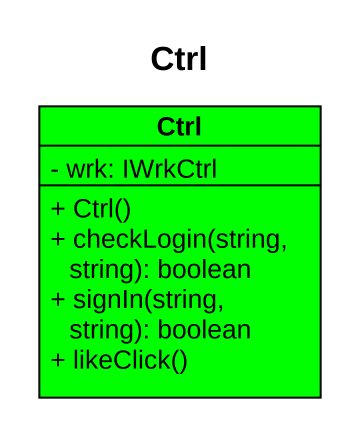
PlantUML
@startuml
title Ctrl
hide circle
hide empty members
skinparam classAttributeIconSize 0
class Ctrl #00FF00 {
  - wrk: IWrkCtrl
  + Ctrl()
  + checkLogin(string, string): boolean
  + signIn(string, string): boolean
  + likeClick()
}
@enduml
